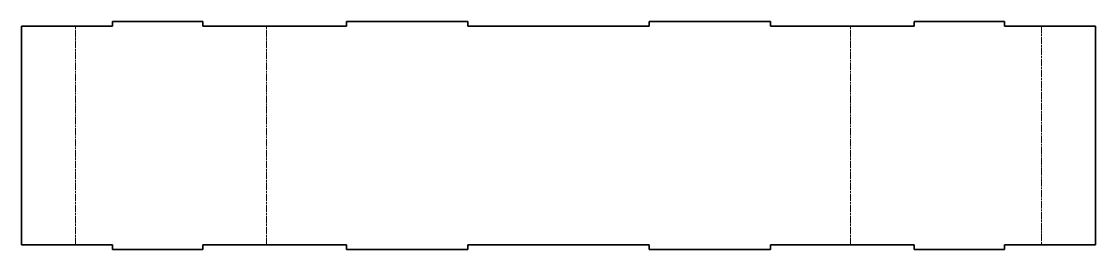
# Model space of a CAD drawing. Header units: inches. Extents: x 0 to 354, y 0 to 75.
import ezdxf

# ---------------------------------------------------------------- set-up
doc = ezdxf.new("R2010")
doc.units = ezdxf.units.IN
doc.header["$MEASUREMENT"] = 0
doc.linetypes.add('Chain', pattern=[13.68, 9.12, -1.14, 2.28, -1.14])
doc.layers.add('SIMUMAK Bend Centerline (ISO)', color=7, linetype='Chain', lineweight=9)
doc.layers.add('SIMUMAK Visible (ISO)', color=7, linetype='Continuous', lineweight=35)

# ---------------------------------------------------------------- blocks, each defined once
blk = doc.blocks.new('CDR-INSMT-V029-CST002_Chapas Soldadas 2_3_CDR-INSMT-V029-CST002 (Desplegada)')
at = {"layer": 'SIMUMAK Bend Centerline (ISO)', "ltscale": 0.263158}
for p, q in [((-159.14, -36), (-159.14, 36)), ((-96.15, -36), (-96.15, 36)), ((96.15, -36), (96.15, 36)), ((159.14, 36), (159.14, -36))]:
    blk.add_line(p, q, dxfattribs=at)
at = {"layer": 'SIMUMAK Visible (ISO)'}
for p, q in [((-176.93, -36), (-176.93, 36)), ((-176.93, 36), (-146.97, 36)), ((-146.97, 37.5), (-146.97, 36)), ((-117.17, 37.5), (-146.97, 37.5)), ((-117.17, 36), (-117.17, 37.5)), ((-117.17, 36), (-69.83, 36)), ((-69.83, 37.5), (-29.83, 37.5)), ((-69.83, 36), (-69.83, 37.5)), ((-29.83, 37.5), (-29.83, 36)), ((-29.83, 36), (29.83, 36)), ((29.83, 37.5), (69.83, 37.5)), ((29.83, 36), (29.83, 37.5)), ((69.83, 37.5), (69.83, 36)), ((69.83, 36), (117.17, 36)), ((117.17, 37.5), (117.17, 36)), ((146.97, 37.5), (117.17, 37.5)), ((146.97, 36), (146.97, 37.5)), ((146.97, 36), (176.93, 36)), ((176.93, 36), (176.93, -36)), ((-146.97, -36), (-176.93, -36)), ((-146.97, -36), (-146.97, -37.5)), ((-146.97, -37.5), (-117.17, -37.5)), ((-117.17, -37.5), (-117.17, -36)), ((-69.83, -36), (-117.17, -36)), ((-69.83, -37.5), (-69.83, -36)), ((-29.83, -37.5), (-69.83, -37.5)), ((-29.83, -36), (-29.83, -37.5)), ((29.83, -36), (-29.83, -36)), ((29.83, -37.5), (29.83, -36)), ((69.83, -37.5), (29.83, -37.5)), ((69.83, -36), (69.83, -37.5)), ((117.17, -36), (69.83, -36)), ((117.17, -36), (117.17, -37.5)), ((117.17, -37.5), (146.97, -37.5)), ((176.93, -36), (146.97, -36)), ((146.97, -37.5), (146.97, -36))]:
    blk.add_line(p, q, dxfattribs=at)

msp = doc.modelspace()

# ---------------------------------------------------------------- block references
msp.add_blockref('CDR-INSMT-V029-CST002_Chapas Soldadas 2_3_CDR-INSMT-V029-CST002 (Desplegada)', (176.93, 37.5))

doc.saveas('drawing.dxf')
